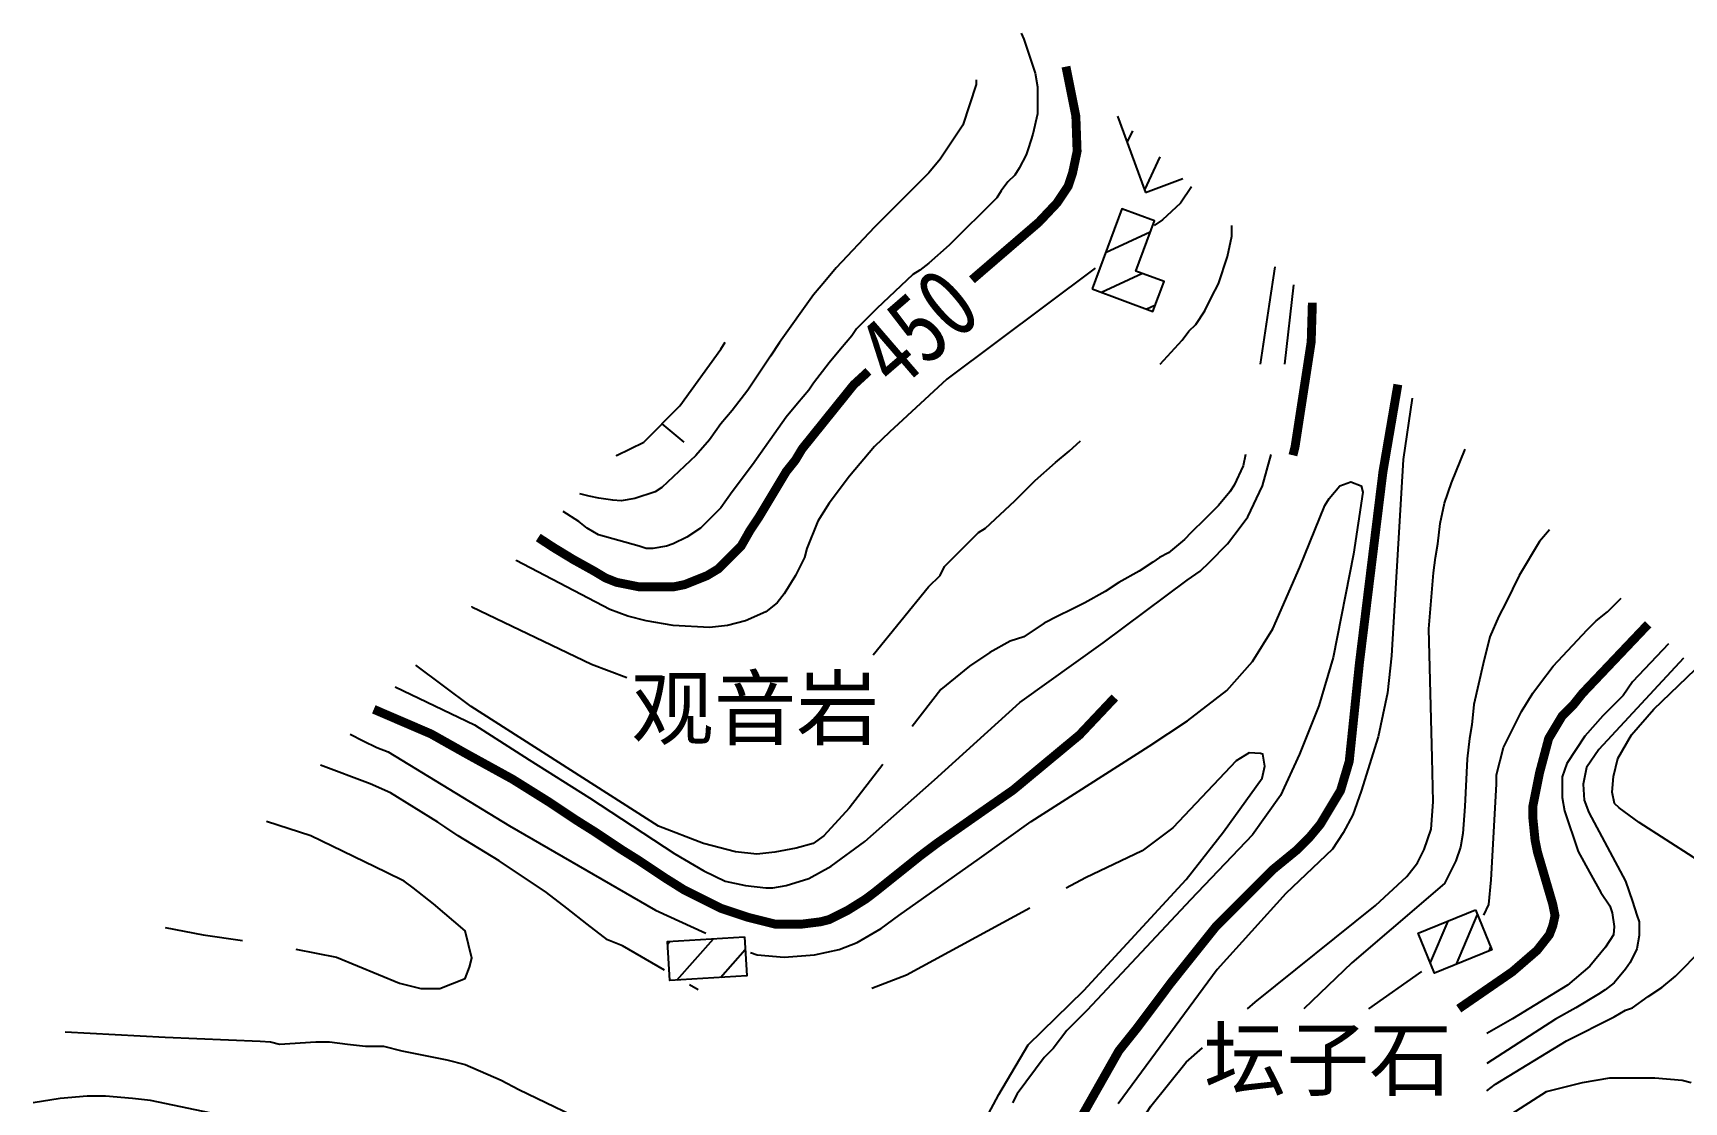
# Model space of a CAD drawing. Extents: x 35515948 to 35520624, y 3302916 to 3308279.
# Drawn here: x 35518329 to 35518792.5, y 3307979.4 to 3308279.3 of the extents above; entities that cross this region are included whole.
import ezdxf
from ezdxf.enums import TextEntityAlignment as Align

# ---------------------------------------------------------------- set-up
doc = ezdxf.new("R2010")
doc.units = 0
doc.header["$LTSCALE"] = 10000
doc.header["$MEASUREMENT"] = 0
doc.layers.get('0').update_dxf_attribs({"linetype": 'CONTINUOUS'})
for name, color, linetype in [('2113', 7, 'CONTINUOUS'), ('8112', 34, 'CONTINUOUS'), ('8130', 34, 'CONTINUOUS'), ('HY_DX_DGXZ', 3, 'CONTINUOUS')]:
    doc.layers.add(name, color=color, linetype=linetype)
doc.styles.add('仿宋体', font='')
doc.styles.add('正等线体', font='simhei.ttf', dxfattribs={"width": 0.8})
doc.styles.get('仿宋体').set_extended_font_data('文鼎CS仿宋体')

# ---------------------------------------------------------------- blocks, each defined once
blk = doc.blocks.new('1002')
blk.add_lwpolyline([(0, 0), (0.8, 0)])

msp = doc.modelspace()

# ---------------------------------------------------------------- linework, layer by layer
at = {"layer": '2113', "linetype": 'Continuous', "ltscale": 0.005}
for p, q in [((35518636.2, 3308248.6), (35518637.75, 3308251.93)), ((35518641.08, 3308235.32), (35518645.38, 3308244.62)), ((35518642.66, 3308223.41), (35518630.09, 3308217.66)), ((35518640.46, 3308211.85), (35518628.92, 3308206.57)), ((35518644.07, 3308202.95), (35518641.64, 3308201.84)), ((35518726.14, 3308030.16), (35518721.23, 3308018.49)), ((35518734.44, 3308032.02), (35518728.56, 3308018.02)), ((35518507.14, 3308023.67), (35518507.82, 3308024.44)), ((35518509.76, 3308013.54), (35518520.05, 3308025.2)), ((35518521.98, 3308014.3), (35518528.93, 3308022.18)), ((35518738.15, 3308022.94), (35518737.65, 3308021.73))]:
    msp.add_line(p, q, dxfattribs=at)
for points in [[(35518633.48, 3308256.02), (35518641.34, 3308234.62)], [(35518641.34, 3308234.62), (35518651.81, 3308238.47)]]:
    msp.add_lwpolyline(points, dxfattribs=at)
for points in [[(35518626.32, 3308207.54), (35518643.41, 3308201.17), (35518646.54, 3308209.58), (35518638.61, 3308212.54), (35518643.85, 3308226.61), (35518634.7, 3308230.02)], [(35518733.91, 3308033.33), (35518738.5, 3308022.08), (35518722.44, 3308015.53), (35518717.85, 3308026.78)], [(35518528.71, 3308025.74), (35518529.4, 3308014.77), (35518507.78, 3308013.42), (35518507.1, 3308024.39)]]:
    msp.add_lwpolyline(points, close=True, dxfattribs=at)
at = {"layer": 'HY_DX_DGXZ', "linetype": 'Continuous', "ltscale": 0.005, "flags": 128}
for points, elevation in [([(35518606.38, 3308279.33), (35518607.16, 3308277.58), (35518610.33, 3308268.06), (35518610.97, 3308264.25), (35518610.97, 3308256.63), (35518609.7, 3308250.91), (35518608.43, 3308247.1), (35518607.79, 3308245.2), (35518605.89, 3308241.39), (35518604.62, 3308239.48), (35518602.71, 3308237.58), (35518600.81, 3308235.04), (35518599.54, 3308233.13), (35518586.2, 3308219.8), (35518580.49, 3308214.72), (35518577.95, 3308212.81), (35518576.04, 3308211.54), (35518565.88, 3308202.02), (35518560.17, 3308196.3), (35518558.9, 3308194.4), (35518555.72, 3308190.59), (35518552.55, 3308186.78), (35518548.1, 3308181.06), (35518546.83, 3308179.16), (35518543.66, 3308175.35), (35518540.48, 3308171.54), (35518530.96, 3308158.2), (35518525.24, 3308150.58), (35518522.07, 3308146.14), (35518516.35, 3308140.42), (35518512.54, 3308137.88), (35518508.73, 3308135.98), (35518506.83, 3308135.34), (35518503.02, 3308134.71), (35518501.11, 3308134.71), (35518499.21, 3308135.34), (35518487.78, 3308138.52), (35518484.6, 3308140.42), (35518482.22, 3308142.25), (35518477.86, 3308145.1)], 455), ([(35518593.82, 3308266.22), (35518593.82, 3308264.88), (35518590.01, 3308253.45), (35518583.66, 3308243.93), (35518580.49, 3308240.12), (35518569.06, 3308228.69), (35518565.25, 3308224.88), (35518554.45, 3308213.45), (35518551.28, 3308209.64), (35518548.1, 3308205.83), (35518538.58, 3308192.49), (35518536.04, 3308188.68), (35518529.69, 3308179.16), (35518525.24, 3308173.44), (35518522.07, 3308169.63), (35518518.89, 3308165.19), (35518515.08, 3308160.74), (35518505.56, 3308151.85), (35518503.65, 3308150.58), (35518497.94, 3308148.68), (35518494.13, 3308148.04), (35518491.76, 3308148.27), (35518487.87, 3308148.83), (35518485.18, 3308149.38), (35518482.55, 3308149.99)], 460), ([(35518645.47, 3308186.43), (35518651.61, 3308193.13), (35518653.51, 3308195.67), (35518655.42, 3308197.57), (35518657.96, 3308201.38), (35518659.86, 3308205.19), (35518661.77, 3308209), (35518664.31, 3308216.62), (35518665.58, 3308222.34), (35518665.58, 3308224.24), (35518665.54, 3308225.32)], 440), ([(35518677.64, 3308213.73), (35518676.02, 3308203.28), (35518673.54, 3308186.43)], 435), ([(35518680.38, 3308186.43), (35518682.91, 3308208.69)], 430), ([(35518492.91, 3308160.82), (35518492.86, 3308160.74), (35518500.48, 3308164.55), (35518510.64, 3308174.71), (35518522.07, 3308190.59), (35518523.35, 3308192.61)], 465), ([(35518716.12, 3308176.89), (35518713.6, 3308159.67), (35518710.38, 3308104.55), (35518709.26, 3308094.23), (35518706.65, 3308081.81), (35518701.88, 3308066.62), (35518699.53, 3308059.94), (35518696.84, 3308054.9), (35518693.81, 3308050.3), (35518680.7, 3308037.89), (35518661.43, 3308016.54), (35518633.65, 3307978.87)], 430), ([(35518564.85, 3308104.89), (35518580.36, 3308123.91), (35518583.66, 3308127.09), (35518584.93, 3308129.63), (35518594.46, 3308139.15), (35518596.36, 3308140.42), (35518604.62, 3308148.04), (35518606.52, 3308149.95), (35518610.33, 3308153.76), (35518616.05, 3308158.84), (35518619.86, 3308162.01), (35518623.06, 3308164.86)], 440), ([(35518430.7, 3308095.84), (35518452.94, 3308085.2), (35518468.3, 3308075.39), (35518485.19, 3308064.73), (35518509.15, 3308048.98), (35518517.34, 3308044.26), (35518523.34, 3308041.36), (35518529.05, 3308040.09), (35518534.77, 3308039.46), (35518536.67, 3308039.46), (35518540.48, 3308040.09), (35518546.81, 3308042.05), (35518553.11, 3308045.52), (35518562.57, 3308052.44), (35518582.11, 3308069.77), (35518606.07, 3308091.5), (35518629.4, 3308108.19), (35518653.04, 3308125.83), (35518656.69, 3308128.36), (35518659.23, 3308130.9), (35518664.31, 3308135.98), (35518668.12, 3308141.06), (35518670.02, 3308143.6), (35518674.12, 3308152.26), (35518676.57, 3308161.06)], 430), ([(35518669.36, 3308161.06), (35518668.76, 3308157.93), (35518666.21, 3308152.49), (35518664.94, 3308150.58), (35518661.77, 3308146.77), (35518657.96, 3308142.96), (35518654.15, 3308139.15), (35518652.24, 3308137.25), (35518647.8, 3308133.44), (35518645.26, 3308132.17), (35518643.35, 3308130.9), (35518639.54, 3308128.36), (35518633.83, 3308125.18), (35518630.02, 3308122.64), (35518624.3, 3308119.47), (35518620.49, 3308117.56), (35518616.68, 3308115.66), (35518612.87, 3308113.75), (35518607.16, 3308109.94), (35518603.35, 3308108.67), (35518597.63, 3308105.5), (35518591.92, 3308101.69), (35518583.83, 3308095.09), (35518575.85, 3308084.76)], 435), ([(35518669.96, 3308005.55), (35518672.1, 3308007.42), (35518705.83, 3308034.5), (35518714.66, 3308042.69), (35518717.65, 3308046.44), (35518719.55, 3308050.25), (35518721.46, 3308055.97), (35518722.09, 3308063.59), (35518721.82, 3308075.91), (35518720.88, 3308112.13), (35518722.14, 3308127.88), (35518722.73, 3308132.17), (35518723.36, 3308135.98), (35518724, 3308141.69), (35518725.27, 3308147.41), (35518727.17, 3308153.12), (35518731.08, 3308162.57)], 435), ([(35518452.21, 3308118.3), (35518452.21, 3308118.3), (35518485.82, 3308102.21), (35518495.68, 3308098.48)], 440), ([(35518788.15, 3308107.93), (35518777.97, 3308097.24), (35518775.43, 3308093.43), (35518769.72, 3308087.72), (35518764.64, 3308082), (35518759.56, 3308074.38), (35518758.29, 3308070.57), (35518758.29, 3308064.86), (35518758.92, 3308061.05), (35518762.73, 3308049.62), (35518765.91, 3308043.9), (35518769.08, 3308038.19), (35518771.62, 3308034.38), (35518772.26, 3308032.47), (35518772.89, 3308028.66), (35518772.66, 3308026.32), (35518770.45, 3308022.85), (35518766.04, 3308017.5), (35518759.74, 3308012.14), (35518744.29, 3308002.69), (35518737.09, 3307998.63)], 455), ([(35518792.35, 3308103.91), (35518768.56, 3308078.28), (35518765.09, 3308073.25), (35518764.15, 3308068.52), (35518764.46, 3308064.11), (35518765.73, 3308060.65), (35518776.07, 3308041.36), (35518777.97, 3308035.65), (35518779.24, 3308031.84), (35518779.88, 3308029.93), (35518779.88, 3308026.12), (35518779.24, 3308022.31), (35518777.34, 3308018.5), (35518776.07, 3308016.6), (35518772.89, 3308012.79), (35518770.35, 3308010.88), (35518768.45, 3308009.61), (35518762.1, 3308005.8), (35518756.38, 3308002.63), (35518737.09, 3307990.17)], 460), ([(35518567.58, 3308074.06), (35518558.14, 3308061.85), (35518551.02, 3308054.04), (35518547.98, 3308051.95), (35518543.21, 3308050.56), (35518537.22, 3308049.44), (35518532.19, 3308048.92), (35518526.2, 3308049.61), (35518517.26, 3308051.95), (35518504.58, 3308056.73), (35518451.98, 3308090.32), (35518436.52, 3308101.91)], 435), ([(35518737.09, 3307982.48), (35518739.55, 3307984.42), (35518759.51, 3307996.58), (35518772.88, 3308003.26), (35518776.07, 3308005.17), (35518777.97, 3308005.8), (35518782.42, 3308008.98), (35518786.23, 3308011.52), (35518790.04, 3308014.69), (35518797.66, 3308022.31), (35518798.93, 3308024.85), (35518802.1, 3308034.38), (35518802.1, 3308038.19), (35518800.84, 3308042), (35518795.04, 3308048.05), (35518779.91, 3308057.81), (35518774.24, 3308061.91), (35518772.98, 3308063.17), (35518772.34, 3308066.32), (35518772.66, 3308070.73), (35518773.92, 3308075.77), (35518777.7, 3308082.38), (35518784.01, 3308089.62), (35518795.62, 3308100.78)], 465), ([(35518402.83, 3308022.24), (35518414.26, 3308020), (35518431.92, 3308012.76), (35518437.91, 3308011.19), (35518441.69, 3308011.19), (35518443.26, 3308011.19), (35518450.31, 3308014.06), (35518451.58, 3308017.23), (35518452.22, 3308019.77), (35518450.31, 3308027.39), (35518441.42, 3308035.01), (35518435.71, 3308039.46), (35518433.17, 3308041.36), (35518428.09, 3308043.9), (35518407.02, 3308054.04), (35518394.53, 3308058.05)], 410), ([(35518366.08, 3308028.35), (35518376.75, 3308026.3), (35518387.81, 3308024.68)], 410), ([(35518621.58, 3307851.7), (35518621.13, 3307855.31), (35518620.49, 3307860.39), (35518619.86, 3307870.55), (35518619.86, 3307883.25), (35518620.11, 3307913.42), (35518623.06, 3307933.47), (35518628.36, 3307950.92), (35518635.74, 3307967.15), (35518642.85, 3307978.17), (35518652.75, 3307990.59), (35518657.34, 3307994.58)], 435), ([(35518737.97, 3307972.15), (35518753.84, 3307982.31), (35518764, 3307984.85), (35518771.62, 3307986.12), (35518784.32, 3307986.12), (35518791.94, 3307985.48), (35518794.48, 3307984.85)], 470)]:
    msp.add_lwpolyline(points, dxfattribs=dict(at, elevation=elevation))
at = {"layer": 'HY_DX_DGXZ', "linetype": 'Continuous', "ltscale": 0.005, "const_width": 2.5, "flags": 128}
for points, elevation in [([(35518592.58, 3308210.09), (35518611.39, 3308226.27), (35518616.44, 3308231.63), (35518619.59, 3308236.35), (35518620.85, 3308240.13), (35518622.11, 3308246.12), (35518621.76, 3308255.99), (35518618.98, 3308269.9)], 450), ([(35518688.15, 3308203.67), (35518687.82, 3308192.66), (35518683.3, 3308163.32), (35518682.7, 3308160.85)], 425), ([(35518470.85, 3308137.77), (35518475.18, 3308134.94), (35518480.79, 3308131.53), (35518486.51, 3308128.36), (35518489.68, 3308126.45), (35518492.86, 3308125.18), (35518499.21, 3308123.91), (35518508.73, 3308123.91), (35518511.91, 3308124.55), (35518518.26, 3308127.09), (35518521.43, 3308128.99), (35518527.78, 3308135.34), (35518530.32, 3308139.79), (35518532.86, 3308143.6), (35518540.48, 3308156.3), (35518543.02, 3308159.47), (35518544.93, 3308162.65), (35518559.38, 3308180.6), (35518563.53, 3308184.41)], 450), ([(35518623.03, 3307974.69), (35518633.83, 3307993.74), (35518638.91, 3308000.09), (35518648.43, 3308012.79), (35518653.51, 3308019.14), (35518658.59, 3308025.49), (35518661.13, 3308028.66), (35518677.01, 3308044.54), (35518683.99, 3308050.25), (35518687.17, 3308053.43), (35518690.34, 3308057.24), (35518696.06, 3308066.76), (35518698.5, 3308074.96), (35518701.34, 3308102.36), (35518707.96, 3308156.22), (35518712.15, 3308180.7)], 425), ([(35518729.24, 3308005.55), (35518744.29, 3308015.92), (35518751.22, 3308021.91), (35518754.69, 3308026.32), (35518755.64, 3308028.84), (35518756.27, 3308031.67), (35518755.64, 3308034.82), (35518751.3, 3308049.62), (35518750.67, 3308052.79), (35518750.03, 3308059.14), (35518750.03, 3308062.32), (35518750.67, 3308065.49), (35518751.94, 3308071.84), (35518754.48, 3308081.37), (35518758.29, 3308087.72), (35518761.46, 3308090.89), (35518764, 3308094.07), (35518782.4, 3308113.43)], 450), ([(35518632.69, 3308092.87), (35518622.78, 3308082.37), (35518604.18, 3308066.93), (35518595.73, 3308061.05), (35518583.03, 3308052.16), (35518577.95, 3308048.35), (35518565.25, 3308038.19), (35518562.71, 3308036.28), (35518557.63, 3308033.11), (35518552.55, 3308030.57), (35518550.01, 3308029.93), (35518544.93, 3308029.3), (35518537.31, 3308029.3), (35518529.69, 3308031.2), (35518522.07, 3308033.74), (35518519.53, 3308035.01), (35518514.45, 3308037.55), (35518511.91, 3308038.82), (35518506.83, 3308042), (35518499.21, 3308047.08), (35518494.13, 3308050.25), (35518486.51, 3308055.33), (35518481.43, 3308058.51), (35518473.81, 3308063.59), (35518468.73, 3308066.76), (35518463.65, 3308069.94), (35518450.95, 3308076.92), (35518440.79, 3308082.64), (35518424.69, 3308089.56)], 425)]:
    msp.add_lwpolyline(points, dxfattribs=dict(at, elevation=elevation))
at = {"layer": 'HY_DX_DGXZ', "linetype": 'Continuous', "ltscale": 0.005}
for points, elevation in [([(35518654.23, 3308236.15), (35518651.11, 3308231.63), (35518646.07, 3308226.9), (35518643.78, 3308225.29)], 445), ([(35518627.19, 3308213.32), (35518585.55, 3308182.18), (35518569.47, 3308167.37), (35518565.25, 3308163.28), (35518558.26, 3308155.03), (35518552.55, 3308147.41), (35518549.37, 3308142.33), (35518546.2, 3308134.71), (35518545.56, 3308132.17), (35518543.02, 3308127.09), (35518539.85, 3308122.01), (35518537.94, 3308119.47), (35518534.77, 3308116.93), (35518529.05, 3308114.39), (35518523.97, 3308113.12), (35518518.89, 3308112.48), (35518508.73, 3308113.12), (35518501.11, 3308114.39), (35518496.03, 3308115.66), (35518490.95, 3308117.56), (35518464.64, 3308131.28), (35518464.64, 3308131.28)], 445), ([(35518530.47, 3308021.33), (35518532.31, 3308020.63), (35518539.87, 3308020), (35518548.38, 3308020.63), (35518555.32, 3308022.21), (35518560.36, 3308024.1), (35518567.15, 3308028.03), (35518572.03, 3308031.66), (35518594.72, 3308047.72), (35518609.22, 3308058.11), (35518642.32, 3308079.22), (35518653.11, 3308086.3), (35518664.14, 3308094.81), (35518671.39, 3308102.99), (35518677.06, 3308112.13), (35518684.63, 3308129.45), (35518691.61, 3308146.77), (35518692.88, 3308148.68), (35518695.89, 3308152.29), (35518698.93, 3308153.42), (35518701.88, 3308152.29), (35518702.31, 3308150.47), (35518699.69, 3308133.08), (35518694.02, 3308104.1), (35518689.92, 3308090.56), (35518684.56, 3308077.01), (35518679.2, 3308065.36), (35518671.32, 3308054.33), (35518653.98, 3308036.07), (35518624.94, 3308005.17), (35518621.76, 3308001.99), (35518619.22, 3307999.45), (35518615.41, 3307994.37), (35518612.87, 3307991.83), (35518605.25, 3307981.67), (35518603.98, 3307979.13)], 420), ([(35518754.72, 3308139.94), (35518751.94, 3308136.61), (35518746.22, 3308127.09), (35518744.32, 3308123.28), (35518742.41, 3308119.47), (35518740.51, 3308115.66), (35518737.97, 3308109.94), (35518736.06, 3308102.32), (35518734.79, 3308096.61), (35518733.52, 3308090.89), (35518732.89, 3308085.18), (35518732.25, 3308081.37), (35518731.62, 3308075.65), (35518730.98, 3308062.32), (35518730.35, 3308054.7), (35518729.71, 3308050.89), (35518728.44, 3308047.08), (35518726.54, 3308043.27), (35518725.27, 3308040.73), (35518710.25, 3308027.89), (35518699.21, 3308018.44), (35518685.78, 3308005.55)], 440), ([(35518736.25, 3308031.78), (35518737.67, 3308034.82), (35518738.3, 3308041.75), (35518739.88, 3308068.52), (35518739.87, 3308071.21), (35518741.78, 3308078.83), (35518746.86, 3308088.99), (35518750.03, 3308094.07), (35518751.94, 3308096.61), (35518755.75, 3308101.69), (35518765.27, 3308111.85), (35518767.81, 3308114.39), (35518770.99, 3308116.93), (35518774.79, 3308120.73)], 445), ([(35518418.02, 3308082.59), (35518421.74, 3308080.73), (35518425.55, 3308078.83), (35518428.76, 3308077.64), (35518462.81, 3308056.86), (35518503.79, 3308033.23), (35518517.87, 3308026.75)], 420), ([(35518592.87, 3307967.85), (35518600.15, 3307981.47), (35518608.4, 3307995.45), (35518624.02, 3308010.64), (35518652.75, 3308041.8), (35518663.25, 3308055.17), (35518674.1, 3308070.27), (35518674.8, 3308073.57), (35518674.28, 3308076.95), (35518673.58, 3308077.21), (35518670.37, 3308077.39), (35518666.73, 3308075.13), (35518649.02, 3308056.29), (35518640.34, 3308049.87), (35518624.45, 3308042.32), (35518619.05, 3308039.38)], 415), ([(35518506.27, 3308016.35), (35518494.48, 3308023.15), (35518490.32, 3308024.85), (35518484.6, 3308029.3), (35518478.89, 3308033.74), (35518473.17, 3308038.19), (35518459.84, 3308047.08), (35518448.41, 3308054.06), (35518444.6, 3308056.6), (35518442.69, 3308057.87), (35518429.36, 3308066.13), (35518423.64, 3308068.67), (35518409.69, 3308073.89)], 415), ([(35518608.81, 3308033.8), (35518574.23, 3308014.96), (35518564.47, 3308011.24)], 415), ([(35518703.97, 3308005.55), (35518718.91, 3308015.99)], 445), ([(35518515.77, 3308010.87), (35518513.35, 3308012.27)], 415), ([(35518338.03, 3307999.04), (35518366.14, 3307997.53), (35518392.78, 3307996.4), (35518395.7, 3307996.28), (35518398.24, 3307995.64), (35518408.4, 3307996.28), (35518412.21, 3307996.28), (35518417.29, 3307995.64), (35518422.37, 3307995.01), (35518427.45, 3307995.01), (35518432.53, 3307993.74), (35518445.23, 3307991.2), (35518450.31, 3307989.93), (35518460.47, 3307985.48), (35518465.38, 3307982.88), (35518510.46, 3307961.14)], 415), ([(35518389.35, 3307974.05), (35518362.05, 3307979.77), (35518356.97, 3307980.4), (35518349.35, 3307981.04), (35518344.27, 3307981.04), (35518336.65, 3307980.4), (35518329.03, 3307979.13)], 420)]:
    msp.add_lwpolyline(points, dxfattribs=dict(at, elevation=elevation))

# ---------------------------------------------------------------- block references
at = {"layer": '8130', "linetype": 'Continuous', "ltscale": 0.005, "xscale": 10, "yscale": 10, "zscale": 10, "rotation": 320.7610442559122}
msp.add_blockref('1002', (35518505.56, 3308169.63, 465), dxfattribs=at)

# ---------------------------------------------------------------- texts
at = {"layer": '2113', "linetype": 'Continuous', "ltscale": 0.005, "style": '仿宋体'}
for s, p in [('观音岩', (35518496.92, 3308081.38, 3308073.22)), ('坛子石', (35518657.73, 3307982.93, 3308073.22))]:
    msp.add_text(s, height=17, dxfattribs=at).set_placement(p)
at = {"layer": '8112', "linetype": 'Continuous', "ltscale": 0.005, "style": '正等线体', "width": 0.8}
msp.add_text('450', height=20, rotation=40.7715, dxfattribs=at).set_placement((35518564.9, 3308186), align=Align.MIDDLE_LEFT)

doc.saveas('drawing.dxf')
